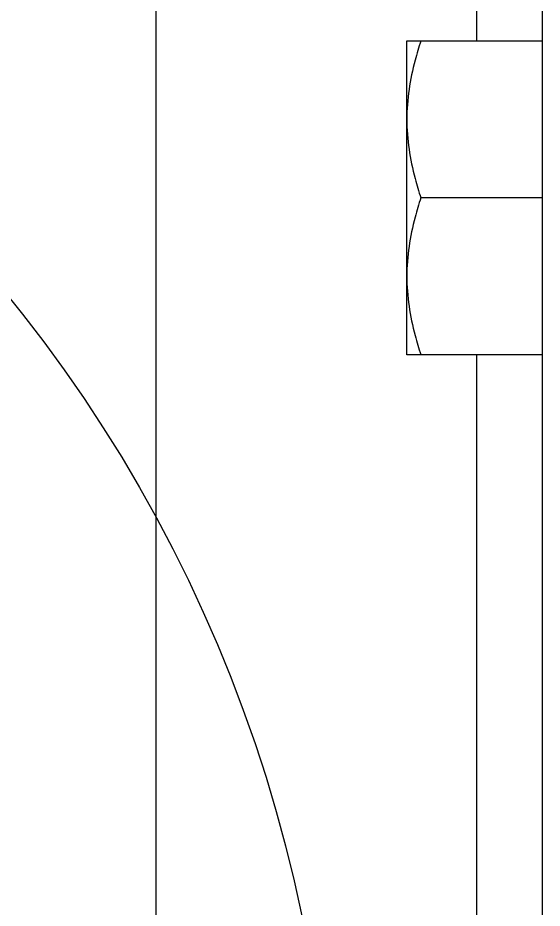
# Model space of a CAD drawing. Header units: millimetres. Extents: x 0 to 10500, y 0 to 7425.
# Drawn here: x 1906.4 to 1945.1, y 5191.9 to 5257.6 of the extents above; entities that cross this region are included whole.
import ezdxf

# ---------------------------------------------------------------- set-up
doc = ezdxf.new("R2010")
doc.units = ezdxf.units.MM
doc.header["$LTSCALE"] = 577.5
doc.layers.get('0').update_dxf_attribs({"linetype": 'CONTINUOUS'})
doc.layers.add('02___PRT_ALL_AXES', color=7, linetype='CONTINUOUS')

msp = doc.modelspace()

# ---------------------------------------------------------------- linework, layer by layer
at = {"color": 7, "linetype": 'Continuous'}
for p, q in [((1945.144, 5522.34), (1945.144, 5057.172)), ((1916.615, 5451.12), (1916.615, 5128.381)), ((1940.314, 5255.9), (1940.314, 5323.841)), ((1940.314, 5171.698), (1940.314, 5232.734))]:
    msp.add_line(p, q, dxfattribs=at)
msp.add_circle((1822.737, 5169.778), 106.812, dxfattribs=at)
at = {"layer": '02___PRT_ALL_AXES', "color": 7, "linetype": 'Continuous'}
for p, q in [((1935.144, 5232.734), (1935.144, 5255.9)), ((1935.144, 5255.9), (1945.144, 5255.9)), ((1945.144, 5244.317), (1936.178, 5244.317)), ((1945.144, 5232.734), (1935.144, 5232.734))]:
    msp.add_line(p, q, dxfattribs=at)
for points, knots in [([(1936.178, 5255.9), (1936.022, 5255.43), (1935.45, 5253.551), (1935.144, 5251.579), (1935.144, 5250.109)], [0, 0, 0, 0, 0.2519, 1, 1, 1, 1]), ([(1935.144, 5250.109), (1935.144, 5248.638), (1935.45, 5246.666), (1936.022, 5244.787), (1936.178, 5244.317)], [0, 0, 0, 0, 0.7481, 1, 1, 1, 1]), ([(1936.178, 5244.317), (1936.022, 5243.847), (1935.45, 5241.968), (1935.144, 5239.996), (1935.144, 5238.525)], [0, 0, 0, 0, 0.2519, 1, 1, 1, 1]), ([(1935.144, 5238.525), (1935.144, 5237.055), (1935.45, 5235.083), (1936.022, 5233.204), (1936.178, 5232.734)], [0, 0, 0, 0, 0.7481, 1, 1, 1, 1])]:
    msp.add_open_spline(points, degree=3, knots=knots, dxfattribs=at)

doc.saveas('drawing.dxf')
